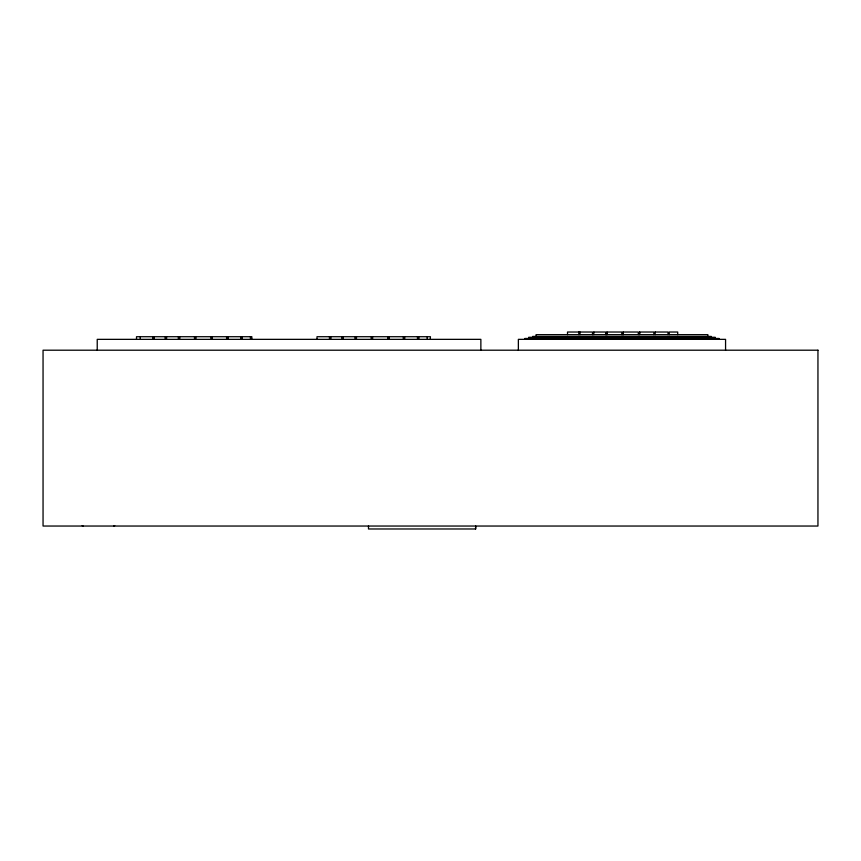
<?xml version="1.0" encoding="UTF-8"?>
<svg xmlns="http://www.w3.org/2000/svg" width="861" height="861" viewBox="0 0 861 861"><rect width="100%" height="100%" fill="white"/><g stroke="black" fill="none" stroke-linecap="round" stroke-linejoin="round"><path stroke-width="1.29" d="M475.541 528.977L475.681 526.039L475.681 528.977L368.486 528.977L368.486 526.039M114.717 525.651L114.674 525.705A1.378 1.378 0 0 1 113.77 526.039M593.681 332.023L605.627 332.023L605.627 334.66M639.626 332.023L639.626 334.66L639.497 332.023L653.843 332.023L653.843 334.66M655.038 332.023L668.007 332.023L668.007 334.66M82.182 525.651L82.225 525.705A1.378 1.378 0 0 0 83.119 526.039M725.565 350.201L725.565 339.352L518.365 339.352L518.365 350.201M719.086 339.352L719.086 338.47L524.844 338.47L524.844 339.352M715.233 338.47L715.233 337.297L528.697 337.297L528.697 338.47M711.261 337.297L711.261 336.425L532.668 336.425L532.668 337.297M707.871 336.425L707.871 334.66L536.059 334.66L536.059 336.425M677.715 334.66L677.715 332.023L669.201 332.023L669.32 334.66M655.167 332.023L655.167 334.66M638.302 334.66L638.302 332.023L622.966 332.023L622.966 334.66M623.095 332.023L623.095 334.66M621.771 334.66L621.771 332.023L606.822 332.023L606.822 334.66M606.951 332.023L606.951 334.66M593.81 332.023L593.81 334.66M592.486 334.66L592.486 332.023L567.517 332.023L567.517 334.66M580.002 332.023L580.002 334.66M578.807 332.023L578.807 334.66M480.868 350.201L480.868 339.352L97.228 339.352L97.228 350.201M430.252 339.352L430.435 336.716L317.009 336.716L317.009 339.352M427.207 336.716L427.207 339.352M418.812 336.716L418.812 339.352M417.499 336.716L417.499 339.352M404.659 336.716L404.659 339.352M403.346 336.716L403.346 339.352M389.118 336.716L389.118 339.352M387.805 336.716L387.805 339.352M372.587 336.716L372.587 339.352M371.274 336.716L371.274 339.352M356.443 336.716L356.443 339.352M355.13 336.716L355.13 339.352M343.302 336.716L343.302 339.352M341.989 336.716L341.989 339.352M330.818 336.716L330.818 339.352M329.494 336.716L329.494 339.352M251.842 339.352L251.842 336.716L136.512 336.716L136.512 339.352M250.454 336.716L250.454 339.352M242.135 336.716L242.135 339.352M242.07 336.716L242.07 339.352M240.746 336.716L240.746 339.352M227.982 336.716L227.982 339.352M227.907 336.716L227.907 339.352M226.594 336.716L226.594 339.352M212.366 336.716L212.366 339.352M211.053 336.716L211.053 339.352M195.834 336.716L195.834 339.352M194.521 336.716L194.521 339.352M179.766 336.716L179.691 339.352M178.378 336.716L178.378 339.352M166.55 336.716L166.55 339.352M165.237 336.716L165.237 339.352M154.141 336.716L154.065 339.352M152.752 336.716L152.752 339.352M140.257 336.716L140.257 339.352M817.95 350.201L43.05 350.201L43.05 526.039L817.95 526.039L817.95 350.201"/></g></svg>
